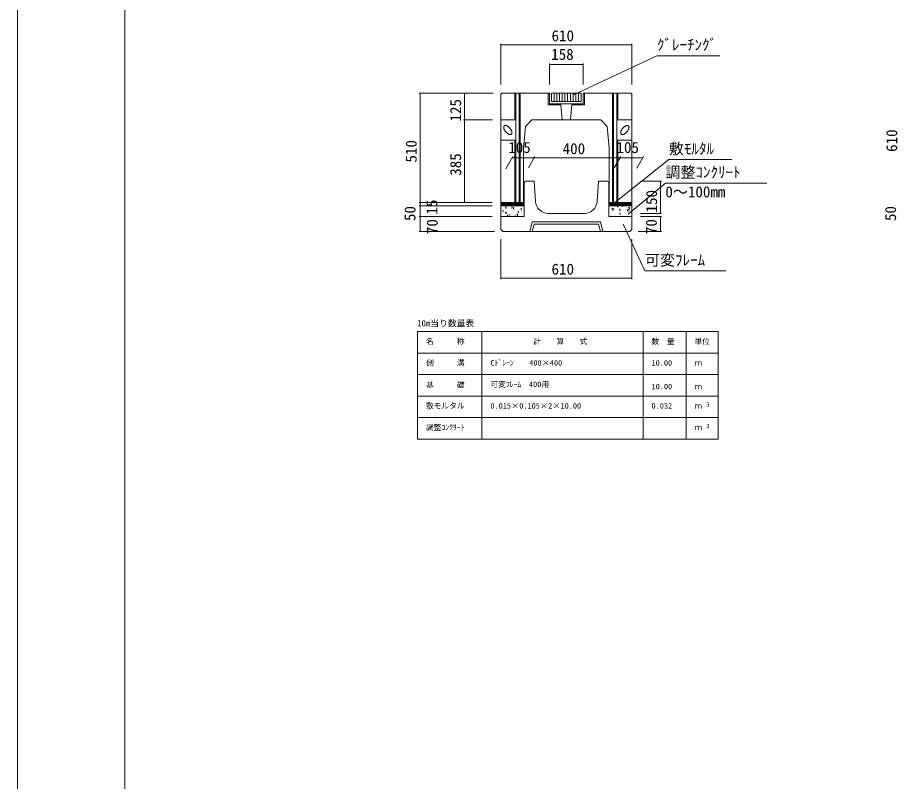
# Model space of a CAD drawing. Units: millimetres on the paper, scale 1:20. Extents: x 0 to 841, y 0 to 594.
# Drawn here: x 0 to 204.8, y 297 to 474.8 of the extents above; entities that cross this region are included whole.
import ezdxf
from ezdxf.enums import TextEntityAlignment as Align

# ---------------------------------------------------------------- set-up
doc = ezdxf.new("R2010")
doc.units = ezdxf.units.MM
for name, color, linetype, lineweight in [('0_2', 7, 'Continuous', 18), ('D-STR-DIM（寸法）', 7, 'Continuous', 18), ('D-STR-HTXT（旗揚げ）', 4, 'Continuous', 18), ('D-STR-STRn（構造物）', 5, 'Continuous', 18), ('D-STR-TXT（文字）', 7, 'Continuous', 18), ('D-STR（構造物外形線）', 1, 'Continuous', 18), ('D-TTL(外枠）', 2, 'Continuous', 18), ('DEFPOINTS_3', 8, 'Continuous', 18)]:
    doc.layers.add(name, color=color, linetype=linetype, lineweight=lineweight)
doc.styles.add('ＭＳ ゴシック', font='')
doc.styles.get('ＭＳ ゴシック').set_extended_font_data('MS Gothic')

msp = doc.modelspace()

# ---------------------------------------------------------------- linework, layer by layer
at = {"layer": '0_2'}
for p, q in [((112.506, 468.447), (112.656, 468.472)), ((112.656, 468.422), (112.506, 468.447)), ((142.856, 468.472), (143.006, 468.447)), ((143.006, 468.447), (142.856, 468.422)), ((123.806, 463.865), (123.956, 463.89)), ((123.956, 463.84), (123.806, 463.865)), ((131.556, 463.89), (131.706, 463.865)), ((131.706, 463.865), (131.556, 463.84)), ((93.697, 457.058), (93.722, 457.208)), ((93.722, 457.208), (93.747, 457.058)), ((104.058, 457.058), (104.083, 457.208)), ((104.083, 457.208), (104.108, 457.058)), ((104.083, 450.958), (104.058, 451.108)), ((104.058, 450.808), (104.083, 450.958)), ((104.108, 451.108), (104.083, 450.958)), ((104.083, 450.958), (104.108, 450.808)), ((115.167, 442.168), (115.317, 442.193)), ((115.317, 442.143), (115.167, 442.168)), ((120.141, 442.193), (120.291, 442.168)), ((120.291, 442.168), (120.141, 442.143)), ((120.291, 442.168), (120.441, 442.193)), ((120.441, 442.143), (120.291, 442.168)), ((140.141, 442.193), (140.291, 442.168)), ((140.291, 442.168), (140.141, 442.143)), ((140.291, 442.168), (140.441, 442.193)), ((140.441, 442.143), (140.291, 442.168)), ((145.415, 442.193), (145.565, 442.168)), ((145.565, 442.168), (145.415, 442.143)), ((149.669, 436.558), (149.694, 436.708)), ((149.694, 436.708), (149.719, 436.558)), ((93.722, 431.708), (93.697, 431.858)), ((93.697, 431.558), (93.722, 431.708)), ((93.722, 430.958), (93.697, 431.108)), ((93.697, 430.808), (93.722, 430.958)), ((93.747, 431.858), (93.722, 431.708)), ((93.722, 431.708), (93.747, 431.558)), ((93.747, 431.108), (93.722, 430.958)), ((93.722, 430.958), (93.747, 430.808)), ((104.083, 431.708), (104.058, 431.858)), ((104.108, 431.858), (104.083, 431.708)), ((93.722, 428.458), (93.697, 428.608)), ((93.697, 428.308), (93.722, 428.458)), ((93.747, 428.608), (93.722, 428.458)), ((93.722, 428.458), (93.747, 428.308)), ((149.694, 429.208), (149.669, 429.358)), ((149.669, 428.308), (149.694, 428.458)), ((149.719, 429.358), (149.694, 429.208)), ((149.694, 428.458), (149.719, 428.308)), ((93.722, 424.958), (93.697, 425.108)), ((93.747, 425.108), (93.722, 424.958)), ((149.694, 424.958), (149.669, 425.108)), ((149.719, 425.108), (149.694, 424.958)), ((112.506, 414.131), (112.656, 414.156)), ((112.656, 414.106), (112.506, 414.131)), ((142.856, 414.156), (143.006, 414.131)), ((143.006, 414.131), (142.856, 414.106))]:
    msp.add_line(p, q, dxfattribs=at)
at = {"layer": '0_2', "color": 9}
for p, q in [((112.506, 468.447), (112.526, 468.447)), ((143.006, 468.447), (142.986, 468.447)), ((123.806, 463.865), (123.826, 463.865)), ((131.706, 463.865), (131.686, 463.865)), ((93.722, 457.208), (93.722, 457.188)), ((104.083, 457.208), (104.083, 457.188)), ((104.083, 450.958), (104.083, 450.978)), ((104.083, 450.958), (104.083, 450.938)), ((115.167, 442.168), (115.187, 442.168)), ((120.291, 442.168), (120.271, 442.168)), ((120.291, 442.168), (120.311, 442.168)), ((140.291, 442.168), (140.271, 442.168)), ((140.291, 442.168), (140.311, 442.168)), ((145.565, 442.168), (145.545, 442.168)), ((149.694, 436.708), (149.694, 436.688)), ((93.722, 431.708), (93.722, 431.728)), ((93.722, 431.708), (93.722, 431.688)), ((93.722, 430.958), (93.722, 430.978)), ((93.722, 430.958), (93.722, 430.938)), ((104.083, 431.708), (104.083, 431.728)), ((93.722, 428.458), (93.722, 428.478)), ((93.722, 428.458), (93.722, 428.438)), ((149.694, 429.208), (149.694, 429.228)), ((149.694, 428.458), (149.694, 428.438)), ((93.722, 424.958), (93.722, 424.978)), ((149.694, 424.958), (149.694, 424.978)), ((112.506, 414.131), (112.526, 414.131)), ((143.006, 414.131), (142.986, 414.131))]:
    msp.add_line(p, q, dxfattribs=at)
at = {"layer": 'D-STR-DIM（寸法）'}
for p, q in [((112.506, 459.209), (112.506, 468.697)), ((112.526, 468.447), (142.986, 468.447)), ((143.006, 459.213), (143.006, 468.697)), ((123.806, 459.208), (123.806, 464.115)), ((131.686, 463.865), (123.826, 463.865)), ((131.706, 459.208), (131.706, 464.115)), ((110.756, 457.208), (93.472, 457.208)), ((93.722, 457.188), (93.722, 431.728)), ((110.756, 457.208), (103.833, 457.208)), ((104.083, 450.978), (104.083, 457.188)), ((110.544, 450.958), (103.833, 450.958)), ((110.544, 450.958), (103.833, 450.958)), ((104.083, 450.938), (104.083, 431.728)), ((113.661, 439.559), (115.311, 442.418)), ((120.271, 442.168), (115.187, 442.168)), ((118.911, 439.778), (120.435, 442.418)), ((118.911, 439.778), (120.435, 442.418)), ((120.311, 442.168), (140.271, 442.168)), ((138.911, 439.778), (140.435, 442.418)), ((138.911, 439.778), (140.435, 442.418)), ((140.311, 442.168), (145.545, 442.168)), ((144.161, 439.735), (145.71, 442.418)), ((145.006, 436.708), (149.944, 436.708)), ((149.694, 436.688), (149.694, 429.228)), ((110.51, 431.708), (93.472, 431.708)), ((110.51, 431.708), (93.472, 431.708)), ((110.506, 430.958), (93.472, 430.958)), ((110.506, 430.958), (93.472, 430.958)), ((93.722, 431.688), (93.722, 430.978)), ((93.722, 430.938), (93.722, 428.478)), ((110.51, 431.708), (103.833, 431.708)), ((110.506, 428.458), (93.472, 428.458)), ((110.506, 428.458), (93.472, 428.458)), ((93.722, 428.438), (93.722, 424.978)), ((145.006, 429.208), (149.944, 429.208)), ((145.006, 428.458), (149.944, 428.458)), ((149.694, 428.438), (149.694, 424.978)), ((111.006, 424.958), (93.472, 424.958)), ((144.506, 424.958), (149.944, 424.958)), ((112.506, 423.208), (112.506, 413.881)), ((143.006, 423.208), (143.006, 413.881)), ((112.526, 414.131), (142.986, 414.131))]:
    msp.add_line(p, q, dxfattribs=at)
at = {"layer": 'D-STR-HTXT（旗揚げ）'}
for p, q in [((129.268, 456.714), (148.84, 465.9)), ((163.502, 465.9), (148.84, 465.9)), ((138.596, 431.344), (151.631, 441.712)), ((166.293, 441.712), (151.631, 441.712)), ((142.167, 428.986), (150.813, 436.25)), ((174.411, 436.25), (150.813, 436.25)), ((140.975, 426.708), (146.059, 415.797)), ((164.922, 415.797), (146.059, 415.797)), ((93.116, 401.687), (163.116, 401.687)), ((93.116, 376.687), (93.116, 401.687)), ((108.116, 376.687), (108.116, 401.687)), ((145.616, 376.687), (145.616, 401.687)), ((155.616, 385.687), (155.616, 401.687)), ((155.616, 376.687), (155.616, 401.687)), ((163.116, 376.687), (163.116, 401.687)), ((93.116, 396.687), (163.116, 396.687)), ((93.116, 391.687), (163.116, 391.687)), ((93.116, 386.687), (163.116, 386.687)), ((93.116, 381.687), (163.116, 381.687)), ((93.116, 376.687), (163.116, 376.687))]:
    msp.add_line(p, q, dxfattribs=at)
at = {"layer": 'D-STR-STRn（構造物）'}
for p, q in [((112.506, 430.958), (112.506, 431.708)), ((112.506, 431.708), (117.9, 431.708)), ((112.506, 431.651), (112.563, 431.708)), ((112.506, 431.475), (112.74, 431.708)), ((112.506, 431.298), (112.917, 431.708)), ((112.506, 431.121), (113.093, 431.708)), ((112.506, 430.958), (117.9, 430.958)), ((112.506, 430.958), (112.506, 428.458)), ((112.52, 430.958), (113.27, 431.708)), ((112.697, 430.958), (113.447, 431.708)), ((112.874, 430.958), (113.624, 431.708)), ((113.05, 430.958), (113.8, 431.708)), ((113.227, 430.958), (113.977, 431.708)), ((113.404, 430.958), (114.154, 431.708)), ((113.581, 430.958), (114.331, 431.708)), ((113.599, 430.575), (113.72, 430.718)), ((113.599, 430.575), (113.749, 430.562)), ((113.71, 430.284), (113.681, 430.44)), ((113.758, 430.958), (114.508, 431.708)), ((113.934, 430.958), (114.684, 431.708)), ((114.111, 430.958), (114.861, 431.708)), ((114.288, 430.958), (115.038, 431.708)), ((114.465, 430.958), (115.215, 431.708)), ((114.641, 430.958), (115.391, 431.708)), ((114.818, 430.958), (115.568, 431.708)), ((114.985, 430.667), (115.16, 430.734)), ((114.985, 430.667), (115.11, 430.583)), ((114.995, 430.958), (115.745, 431.708)), ((115.07, 430.306), (115.12, 430.457)), ((115.172, 430.958), (115.922, 431.708)), ((115.349, 430.958), (116.099, 431.708)), ((115.393, 430.418), (115.513, 430.561)), ((115.393, 430.418), (115.542, 430.405)), ((115.503, 430.127), (115.474, 430.284)), ((115.525, 430.958), (116.275, 431.708)), ((115.702, 430.958), (116.452, 431.708)), ((115.879, 430.958), (116.629, 431.708)), ((116.056, 430.958), (116.806, 431.708)), ((116.232, 430.958), (116.982, 431.708)), ((116.409, 430.958), (117.159, 431.708)), ((116.586, 430.958), (117.336, 431.708)), ((116.763, 430.958), (117.513, 431.708)), ((116.94, 430.958), (117.69, 431.708)), ((117.116, 430.958), (117.866, 431.708)), ((117.186, 430.261), (117.306, 430.405)), ((117.186, 430.261), (117.335, 430.248)), ((117.293, 430.958), (117.9, 431.565)), ((117.47, 430.958), (117.9, 431.388)), ((117.647, 430.958), (117.9, 431.212)), ((117.823, 430.958), (117.9, 431.035)), ((143.006, 431.708), (137.612, 431.708)), ((137.612, 431.655), (137.665, 431.708)), ((137.612, 431.479), (137.842, 431.708)), ((137.612, 431.302), (138.019, 431.708)), ((137.612, 431.125), (138.196, 431.708)), ((143.006, 430.958), (137.612, 430.958)), ((137.622, 430.958), (138.372, 431.708)), ((137.799, 430.958), (138.549, 431.708)), ((137.976, 430.958), (138.726, 431.708)), ((138.153, 430.958), (138.903, 431.708)), ((138.33, 430.958), (139.08, 431.708)), ((138.357, 430.259), (138.477, 430.402)), ((138.357, 430.259), (138.506, 430.246)), ((138.506, 430.958), (139.256, 431.708)), ((138.643, 430.272), (138.818, 430.339)), ((138.643, 430.272), (138.767, 430.188)), ((138.683, 430.958), (139.433, 431.708)), ((138.86, 430.958), (139.61, 431.708)), ((139.037, 430.958), (139.787, 431.708)), ((139.213, 430.958), (139.963, 431.708)), ((139.39, 430.958), (140.14, 431.708)), ((139.567, 430.958), (140.317, 431.708)), ((139.593, 430.9), (139.649, 430.958)), ((139.593, 430.9), (139.815, 430.865)), ((139.744, 430.958), (140.494, 431.708)), ((139.772, 430.643), (139.744, 430.88)), ((139.921, 430.958), (140.671, 431.708)), ((140.097, 430.958), (140.847, 431.708)), ((140.15, 430.102), (140.27, 430.246)), ((140.274, 430.958), (141.024, 431.708)), ((140.451, 430.958), (141.201, 431.708)), ((140.628, 430.958), (141.378, 431.708)), ((140.804, 430.958), (141.554, 431.708)), ((140.828, 430.718), (140.878, 430.869)), ((140.981, 430.958), (141.731, 431.708)), ((141.158, 430.958), (141.908, 431.708)), ((141.335, 430.958), (142.085, 431.708)), ((141.512, 430.958), (142.262, 431.708)), ((141.688, 430.958), (142.438, 431.708)), ((141.865, 430.958), (142.615, 431.708)), ((142.042, 430.958), (142.792, 431.708)), ((142.219, 430.958), (142.969, 431.708)), ((142.261, 430.486), (142.455, 430.689)), ((142.261, 430.486), (142.483, 430.452)), ((142.395, 430.958), (143.006, 431.569)), ((142.44, 430.229), (142.413, 430.467)), ((142.572, 430.958), (143.006, 431.392)), ((142.749, 430.958), (143.006, 431.216)), ((142.926, 430.958), (143.006, 431.039)), ((143.006, 430.958), (143.006, 431.708)), ((143.006, 430.958), (143.006, 428.458)), ((112.885, 429.861), (113.06, 429.928)), ((112.885, 429.861), (113.009, 429.777)), ((112.969, 429.5), (113.02, 429.651)), ((113.574, 429.339), (113.769, 429.542)), ((113.574, 429.34), (113.797, 429.305)), ((113.754, 429.083), (113.726, 429.32)), ((113.946, 428.694), (114.067, 428.838)), ((113.946, 428.694), (114.096, 428.681)), ((114.046, 428.458), (114.028, 428.56)), ((114.377, 428.854), (114.552, 428.921)), ((114.377, 428.854), (114.501, 428.77)), ((114.461, 428.494), (114.512, 428.645)), ((115.739, 428.537), (115.86, 428.681)), ((115.739, 428.537), (115.889, 428.524)), ((116.243, 428.926), (116.437, 429.129)), ((116.243, 428.926), (116.465, 428.891)), ((116.422, 428.669), (116.394, 428.906)), ((116.477, 429.66), (116.652, 429.728)), ((116.478, 429.661), (116.602, 429.577)), ((116.562, 429.3), (116.613, 429.451)), ((117.296, 429.97), (117.267, 430.127)), ((117.598, 428.458), (117.653, 428.524)), ((138.034, 428.459), (138.209, 428.526)), ((138.034, 428.459), (138.036, 428.458)), ((138.467, 429.968), (138.438, 430.125)), ((138.727, 429.911), (138.778, 430.062)), ((138.771, 428.458), (138.824, 428.522)), ((140.135, 429.265), (140.31, 429.333)), ((140.135, 429.266), (140.259, 429.182)), ((140.15, 430.102), (140.299, 430.089)), ((140.219, 428.905), (140.27, 429.056)), ((140.26, 429.811), (140.231, 429.968)), ((141.943, 429.945), (142.064, 430.089)), ((141.943, 429.945), (142.092, 429.932)), ((142.053, 429.654), (142.024, 429.811)), ((142.235, 430.072), (142.411, 430.139)), ((142.236, 430.072), (142.36, 429.988)), ((142.32, 429.711), (142.371, 429.862))]:
    msp.add_line(p, q, dxfattribs=at)
at = {"layer": 'D-STR-TXT（文字）', "color": 5}
for p, q in [((117.762, 431.708), (117.9, 431.708)), ((137.75, 431.708), (137.612, 431.708))]:
    msp.add_line(p, q, dxfattribs=at)
at = {"layer": 'D-STR（構造物外形線）'}
for p, q in [((112.506, 456.958), (112.756, 457.208)), ((112.506, 456.958), (112.506, 431.708)), ((112.756, 457.208), (123.806, 457.208)), ((115.756, 450.958), (115.756, 457.208)), ((116.006, 431.708), (116.006, 457.208)), ((116.756, 431.708), (116.756, 457.208)), ((117.006, 431.708), (117.006, 457.208)), ((123.556, 457.208), (123.556, 454.458)), ((123.806, 457.208), (123.806, 454.708)), ((131.206, 457.208), (124.306, 457.208)), ((124.306, 457.208), (124.306, 455.208)), ((124.309, 455.208), (124.309, 457.208)), ((124.934, 455.208), (124.934, 457.208)), ((125.559, 455.208), (125.559, 457.208)), ((126.184, 455.208), (126.184, 457.208)), ((126.809, 455.208), (126.809, 457.208)), ((127.434, 455.208), (127.434, 457.208)), ((128.059, 455.208), (128.059, 457.208)), ((128.684, 455.208), (128.684, 457.208)), ((129.309, 455.208), (129.309, 457.208)), ((129.934, 455.208), (129.934, 457.208)), ((130.559, 455.208), (130.559, 457.208)), ((131.184, 455.208), (131.184, 457.208)), ((131.206, 455.208), (131.206, 457.208)), ((142.756, 457.208), (131.706, 457.208)), ((131.706, 457.208), (131.706, 454.708)), ((131.956, 457.208), (131.956, 454.458)), ((138.506, 431.708), (138.506, 457.208)), ((138.756, 431.708), (138.756, 457.208)), ((139.506, 431.708), (139.506, 457.208)), ((139.756, 450.958), (139.756, 457.208)), ((142.756, 457.208), (143.006, 456.958)), ((143.006, 456.958), (143.006, 431.708)), ((124.306, 455.208), (131.206, 455.208)), ((123.556, 454.458), (126.506, 454.458)), ((123.806, 454.708), (130.698, 454.708)), ((126.506, 454.458), (126.756, 450.958)), ((129.006, 454.458), (128.756, 450.958)), ((131.706, 454.708), (129.006, 454.708)), ((131.956, 454.458), (129.006, 454.458)), ((116.006, 450.958), (112.506, 450.958)), ((119.756, 450.958), (118.256, 449.458)), ((126.756, 450.958), (119.756, 450.958)), ((126.756, 450.958), (135.756, 450.958)), ((135.756, 450.958), (137.256, 449.458)), ((139.506, 450.958), (143.006, 450.958)), ((113.167, 449.233), (113.17, 449.304)), ((113.17, 449.157), (113.167, 449.233)), ((113.17, 449.304), (113.182, 449.37)), ((113.181, 449.077), (113.17, 449.157)), ((113.199, 448.993), (113.181, 449.077)), ((113.182, 449.37), (113.2, 449.43)), ((113.224, 448.906), (113.199, 448.993)), ((113.2, 449.43), (113.225, 449.484)), ((113.256, 448.817), (113.224, 448.906)), ((113.225, 449.484), (113.258, 449.531)), ((113.295, 448.726), (113.256, 448.817)), ((113.258, 449.531), (113.297, 449.571)), ((113.34, 448.635), (113.295, 448.726)), ((113.297, 449.571), (113.342, 449.604)), ((113.391, 448.543), (113.34, 448.635)), ((113.342, 449.604), (113.393, 449.629)), ((113.393, 449.629), (113.45, 449.646)), ((113.45, 449.646), (113.512, 449.656)), ((113.512, 449.656), (113.579, 449.657)), ((113.579, 449.657), (113.65, 449.65)), ((113.65, 449.65), (113.725, 449.635)), ((113.725, 449.635), (113.803, 449.613)), ((113.803, 449.613), (113.883, 449.583)), ((113.883, 449.583), (113.965, 449.545)), ((113.965, 449.545), (114.049, 449.5)), ((114.049, 449.5), (114.133, 449.448)), ((114.133, 449.448), (114.217, 449.39)), ((114.217, 449.39), (114.3, 449.326)), ((114.3, 449.326), (114.382, 449.257)), ((114.382, 449.257), (114.462, 449.182)), ((114.462, 449.182), (114.54, 449.103)), ((114.54, 449.103), (114.615, 449.02)), ((114.615, 449.02), (114.686, 448.934)), ((114.686, 448.934), (114.752, 448.846)), ((114.752, 448.846), (114.814, 448.756)), ((114.814, 448.756), (114.871, 448.664)), ((114.871, 448.664), (114.922, 448.572)), ((118.256, 449.458), (117.756, 444.458)), ((137.256, 449.458), (137.756, 444.458)), ((140.641, 448.664), (140.59, 448.572)), ((140.698, 448.756), (140.641, 448.664)), ((140.76, 448.846), (140.698, 448.756)), ((140.827, 448.934), (140.76, 448.846)), ((140.897, 449.02), (140.827, 448.934)), ((140.972, 449.103), (140.897, 449.02)), ((141.05, 449.182), (140.972, 449.103)), ((141.13, 449.257), (141.05, 449.182)), ((141.212, 449.326), (141.13, 449.257)), ((141.295, 449.39), (141.212, 449.326)), ((141.38, 449.448), (141.295, 449.39)), ((141.464, 449.5), (141.38, 449.448)), ((141.547, 449.545), (141.464, 449.5)), ((141.629, 449.583), (141.547, 449.545)), ((141.709, 449.613), (141.629, 449.583)), ((141.787, 449.635), (141.709, 449.613)), ((141.862, 449.65), (141.787, 449.635)), ((141.933, 449.657), (141.862, 449.65)), ((142, 449.656), (141.933, 449.657)), ((142.062, 449.646), (142, 449.656)), ((142.119, 449.629), (142.062, 449.646)), ((142.17, 449.604), (142.119, 449.629)), ((142.121, 448.543), (142.172, 448.635)), ((142.216, 449.571), (142.17, 449.604)), ((142.172, 448.635), (142.217, 448.726)), ((142.255, 449.531), (142.216, 449.571)), ((142.217, 448.726), (142.256, 448.817)), ((142.287, 449.484), (142.255, 449.531)), ((142.256, 448.817), (142.288, 448.906)), ((142.312, 449.43), (142.287, 449.484)), ((142.288, 448.906), (142.313, 448.993)), ((142.331, 449.37), (142.312, 449.43)), ((142.313, 448.993), (142.331, 449.077)), ((142.342, 449.304), (142.331, 449.37)), ((142.331, 449.077), (142.342, 449.157)), ((142.346, 449.233), (142.342, 449.304)), ((142.342, 449.157), (142.346, 449.233)), ((113.448, 448.451), (113.391, 448.543)), ((113.51, 448.361), (113.448, 448.451)), ((113.577, 448.272), (113.51, 448.361)), ((113.647, 448.186), (113.577, 448.272)), ((113.722, 448.104), (113.647, 448.186)), ((113.8, 448.025), (113.722, 448.104)), ((113.88, 447.95), (113.8, 448.025)), ((113.962, 447.881), (113.88, 447.95)), ((114.045, 447.816), (113.962, 447.881)), ((114.13, 447.758), (114.045, 447.816)), ((114.214, 447.707), (114.13, 447.758)), ((114.297, 447.662), (114.214, 447.707)), ((114.379, 447.624), (114.297, 447.662)), ((114.459, 447.594), (114.379, 447.624)), ((114.537, 447.571), (114.459, 447.594)), ((114.612, 447.557), (114.537, 447.571)), ((114.683, 447.55), (114.612, 447.557)), ((114.75, 447.551), (114.683, 447.55)), ((114.812, 447.561), (114.75, 447.551)), ((114.869, 447.578), (114.812, 447.561)), ((114.92, 447.603), (114.869, 447.578)), ((114.966, 447.635), (114.92, 447.603)), ((114.922, 448.572), (114.967, 448.481)), ((115.005, 447.676), (114.966, 447.635)), ((114.967, 448.481), (115.006, 448.39)), ((115.037, 447.723), (115.005, 447.676)), ((115.006, 448.39), (115.038, 448.301)), ((115.062, 447.776), (115.037, 447.723)), ((115.038, 448.301), (115.063, 448.214)), ((115.081, 447.836), (115.062, 447.776)), ((115.063, 448.214), (115.081, 448.13)), ((115.081, 448.13), (115.092, 448.05)), ((115.092, 447.902), (115.081, 447.836)), ((115.092, 448.05), (115.096, 447.974)), ((115.096, 447.974), (115.092, 447.902)), ((140.42, 448.05), (140.417, 447.974)), ((140.417, 447.974), (140.42, 447.902)), ((140.431, 448.13), (140.42, 448.05)), ((140.42, 447.902), (140.432, 447.836)), ((140.449, 448.214), (140.431, 448.13)), ((140.432, 447.836), (140.45, 447.776)), ((140.474, 448.301), (140.449, 448.214)), ((140.45, 447.776), (140.475, 447.723)), ((140.506, 448.39), (140.474, 448.301)), ((140.475, 447.723), (140.508, 447.676)), ((140.545, 448.481), (140.506, 448.39)), ((140.508, 447.676), (140.547, 447.635)), ((140.59, 448.572), (140.545, 448.481)), ((140.547, 447.635), (140.592, 447.603)), ((140.592, 447.603), (140.643, 447.578)), ((140.643, 447.578), (140.7, 447.561)), ((140.7, 447.561), (140.762, 447.551)), ((140.762, 447.551), (140.829, 447.55)), ((140.829, 447.55), (140.9, 447.557)), ((140.9, 447.557), (140.975, 447.571)), ((140.975, 447.571), (141.053, 447.594)), ((141.053, 447.594), (141.133, 447.624)), ((141.133, 447.624), (141.215, 447.662)), ((141.215, 447.662), (141.299, 447.707)), ((141.299, 447.707), (141.383, 447.758)), ((141.383, 447.758), (141.467, 447.816)), ((141.467, 447.816), (141.55, 447.881)), ((141.55, 447.881), (141.632, 447.95)), ((141.632, 447.95), (141.712, 448.025)), ((141.712, 448.025), (141.79, 448.104)), ((141.79, 448.104), (141.865, 448.186)), ((141.865, 448.186), (141.936, 448.272)), ((141.936, 448.272), (142.002, 448.361)), ((142.002, 448.361), (142.064, 448.451)), ((142.064, 448.451), (142.121, 448.543)), ((112.506, 446.248), (116.006, 446.248)), ((115.756, 431.708), (115.756, 446.248)), ((143.006, 446.248), (139.506, 446.248)), ((139.756, 431.708), (139.756, 446.248)), ((117.756, 444.458), (117.756, 431.708)), ((137.756, 444.458), (137.756, 431.708)), ((118.131, 436.708), (117.881, 436.208)), ((118.131, 436.708), (120.256, 436.708)), ((120.256, 436.708), (120.569, 432.009)), ((135.256, 436.708), (134.943, 432.009)), ((137.381, 436.708), (135.256, 436.708)), ((137.381, 436.708), (137.631, 436.208)), ((117.9, 436.246), (117.9, 428.458)), ((137.612, 436.246), (137.612, 428.458)), ((117.756, 431.708), (112.506, 431.708)), ((137.756, 431.708), (142.756, 431.708)), ((112.506, 428.458), (117.9, 428.458)), ((112.506, 428.458), (112.506, 425.458)), ((123.514, 429.209), (131.949, 429.208)), ((143.006, 428.458), (137.612, 428.458)), ((143.006, 428.458), (143.006, 425.458)), ((119.275, 424.958), (119.775, 427.208)), ((119.775, 427.208), (135.737, 427.208)), ((120.275, 426.708), (119.775, 424.958)), ((120.275, 426.708), (135.237, 426.708)), ((135.237, 426.708), (135.737, 424.958)), ((136.237, 424.958), (135.737, 427.208)), ((112.506, 425.458), (113.006, 424.958)), ((142.506, 424.958), (113.006, 424.958)), ((139.743, 424.958), (115.743, 424.958)), ((143.006, 425.458), (142.506, 424.958))]:
    msp.add_line(p, q, dxfattribs=at)
for centre, start, end in [((123.563, 432.208), 183.81425, 270.00386), ((131.949, 432.208), 269.99614, 356.18575)]:
    msp.add_arc(centre, 3, start, end, dxfattribs=at)
at = {"layer": 'D-TTL(外枠）'}
msp.add_line((25, 20), (25, 574), dxfattribs=at)
at = {"layer": 'DEFPOINTS_3'}
msp.add_line((0, 0), (0, 594), dxfattribs=at)

# ---------------------------------------------------------------- texts
at = {"layer": 'D-STR-STRn（構造物）', "color": 7, "style": 'ＭＳ ゴシック'}
for s, p in [('610', (124.309, 468.497)), ('158', (124.226, 464.163)), ('105', (114.229, 442.493)), ('400', (126.897, 442.218)), ('105', (139.428, 442.493)), ('610', (124.309, 414.181))]:
    msp.add_text(s, height=2.566, dxfattribs=at).set_placement(p, align=Align.BOTTOM_LEFT)
for s, p in [('125', (104.033, 450.583)), ('610', (205.557, 443.512)), ('510', (93.672, 441.038)), ('385', (104.033, 437.958)), ('150', (149.644, 429.414)), ('15', (98.491, 428.938)), ('50', (93.397, 427.425)), ('50', (205.282, 427.425)), ('70', (98.585, 424.381)), ('70', (149.584, 424.381))]:
    msp.add_text(s, height=2.566, rotation=90, dxfattribs=at).set_placement(p, align=Align.BOTTOM_LEFT)
at = {"layer": 'D-STR-TXT（文字）', "style": 'ＭＳ ゴシック'}
for s, height, p in [('ｸﾞﾚｰﾁﾝｸﾞ', 2.566, (148.84, 466.4)), ('敷ﾓﾙﾀﾙ', 2.566, (151.631, 442.212)), ('調整ｺﾝｸﾘｰﾄ', 2.566, (150.813, 436.75)), ('0～100mm', 2.566, (150.813, 432.158)), ('可変ﾌﾚｰﾑ', 2.566, (146.059, 416.297)), ('10m当り数量表', 1.466, (93.061, 402.449)), ('名\u3000\u3000\u3000称', 1.283, (95.077, 398.388)), ('計\u3000\u3000算\u3000\u3000式', 1.283, (120.081, 398.388)), ('数\u3000量', 1.283, (147.577, 398.388)), ('単位', 1.283, (157.577, 398.388)), ('側\u3000\u3000\u3000溝', 1.283, (95.077, 393.388)), ('Cﾄﾞﾚｰﾝ\u3000\u3000400×400', 1.283, (110.077, 393.388)), ('10.00', 1.283, (147.591, 393.388)), ('ｍ', 1.283, (157.577, 393.388)), ('基\u3000\u3000\u3000礎', 1.283, (95.077, 388.256)), ('可変ﾌﾚｰﾑ\u3000400用', 1.283, (110.077, 388.388)), ('10.00', 1.283, (147.591, 387.888)), ('ｍ', 1.283, (157.577, 387.888)), ('敷モルタル', 1.283, (95.077, 383.388)), ('3', 1.026, (160.278, 383.891)), ('0.015×0.105×2×10.00', 1.283, (110.077, 383.388)), ('0.032', 1.283, (147.591, 383.388)), ('ｍ', 1.283, (157.577, 383.388)), ('調整ｺﾝｸﾘｰﾄ', 1.283, (95.077, 378.388)), ('ｍ', 1.283, (157.577, 378.388)), ('3', 1.026, (160.278, 378.891))]:
    msp.add_text(s, height=height, dxfattribs=at).set_placement(p, align=Align.BOTTOM_LEFT)

doc.saveas('drawing.dxf')
